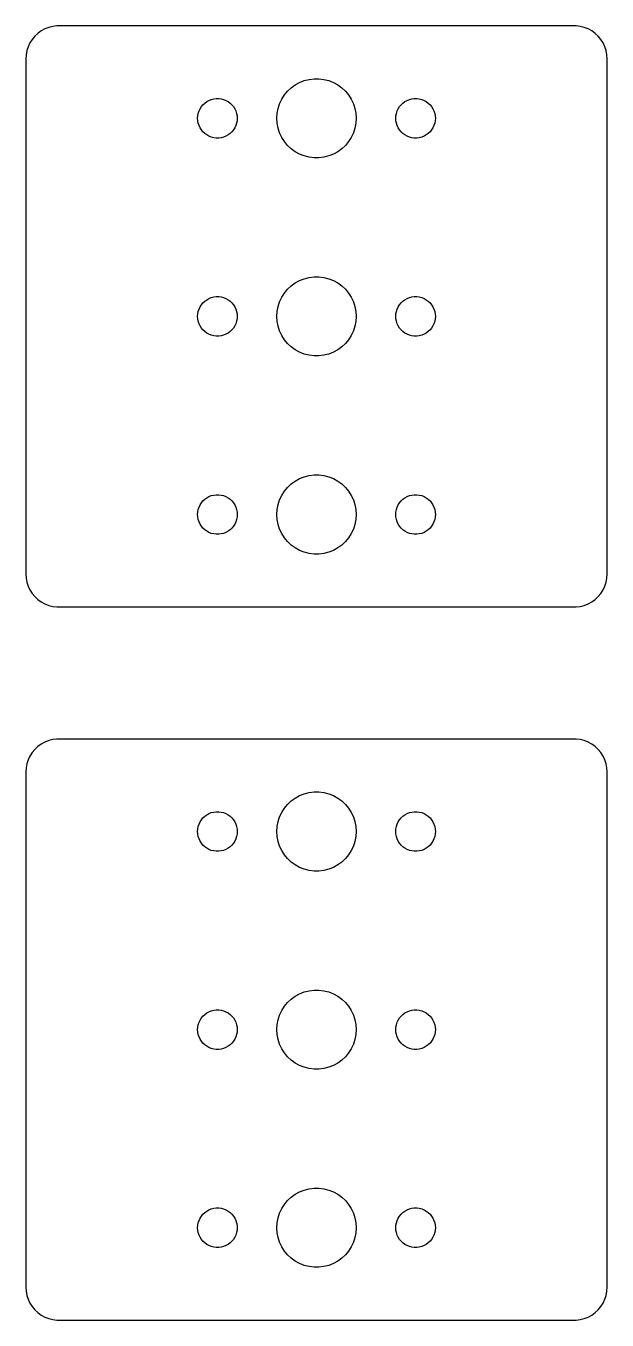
# Model space of a CAD drawing. Header units: metres. Extents: x -22 to 22, y -22 to 724.
# Drawn here: x -22 to 22, y 410 to 508 of the extents above; entities that cross this region are included whole.
import ezdxf

# ---------------------------------------------------------------- set-up
doc = ezdxf.new("R2010")
doc.units = ezdxf.units.M

msp = doc.modelspace()

# ---------------------------------------------------------------- linework, layer by layer
for p, q in [((-20.8396, 507.611), (-21.0936, 507.426)), ((-20.5644, 507.762), (-20.8396, 507.611)), ((-20.2725, 507.878), (-20.5644, 507.762)), ((-19.9684, 507.956), (-20.2725, 507.878)), ((-19.657, 507.995), (-19.9684, 507.956)), ((19.657, 507.995), (-19.657, 507.995)), ((19.9684, 507.956), (19.657, 507.995)), ((20.2725, 507.878), (19.9684, 507.956)), ((20.5644, 507.762), (20.2725, 507.878)), ((20.8396, 507.611), (20.5644, 507.762)), ((21.0936, 507.426), (20.8396, 507.611)), ((-21.6908, 506.704), (-21.8244, 506.42)), ((-21.5225, 506.969), (-21.6908, 506.704)), ((-21.3224, 507.211), (-21.5225, 506.969)), ((-21.0936, 507.426), (-21.3224, 507.211)), ((21.3224, 507.211), (21.0936, 507.426)), ((21.5225, 506.969), (21.3224, 507.211)), ((21.6908, 506.704), (21.5225, 506.969)), ((21.8244, 506.42), (21.6908, 506.704)), ((-21.9803, 505.813), (-22, 505.5)), ((-21.9214, 506.122), (-21.9803, 505.813)), ((-21.8244, 506.42), (-21.9214, 506.122)), ((21.9214, 506.122), (21.8244, 506.42)), ((21.9803, 505.813), (21.9214, 506.122)), ((22, 505.5), (21.9803, 505.813)), ((-22, 505.5), (-22, 466.5)), ((22, 466.5), (22, 505.5)), ((-1.60747, 503.533), (-1.27733, 503.714)), ((-1.27733, 503.714), (-0.927048, 503.853)), ((-0.927048, 503.853), (-0.562134, 503.947)), ((-0.562134, 503.947), (-0.18837, 503.994)), ((-0.18837, 503.994), (0.18837, 503.994)), ((0.18837, 503.994), (0.562134, 503.947)), ((0.562134, 503.947), (0.927048, 503.853)), ((0.927048, 503.853), (1.27733, 503.714)), ((1.27733, 503.714), (1.60747, 503.533)), ((-2.62891, 502.445), (-2.42705, 502.763)), ((-2.42705, 502.763), (-2.1869, 503.054)), ((-2.1869, 503.054), (-1.91226, 503.312)), ((-1.91226, 503.312), (-1.60747, 503.533)), ((1.60747, 503.533), (1.91226, 503.312)), ((1.91226, 503.312), (2.1869, 503.054)), ((2.1869, 503.054), (2.42705, 502.763)), ((2.42705, 502.763), (2.62891, 502.445)), ((-8.89465, 501.552), (-8.81445, 501.723)), ((-8.81445, 501.723), (-8.71352, 501.882)), ((-8.71352, 501.882), (-8.59344, 502.027)), ((-8.59344, 502.027), (-8.45613, 502.156)), ((-8.45613, 502.156), (-8.30373, 502.266)), ((-8.30373, 502.266), (-8.13866, 502.357)), ((-8.13866, 502.357), (-7.96352, 502.427)), ((-7.96352, 502.427), (-7.78107, 502.473)), ((-7.78107, 502.473), (-7.59418, 502.497)), ((-7.59418, 502.497), (-7.40581, 502.497)), ((-7.40581, 502.497), (-7.21892, 502.473)), ((-7.21892, 502.473), (-7.03647, 502.427)), ((-7.03647, 502.427), (-6.86133, 502.357)), ((-6.86133, 502.357), (-6.69626, 502.266)), ((-6.69626, 502.266), (-6.54385, 502.156)), ((-6.54385, 502.156), (-6.40654, 502.027)), ((-6.40654, 502.027), (-6.28647, 501.882)), ((-6.28647, 501.882), (-6.18553, 501.723)), ((-6.18553, 501.723), (-6.10533, 501.552)), ((-2.97633, 501.376), (-2.90575, 501.746)), ((-2.90575, 501.746), (-2.78932, 502.104)), ((-2.78932, 502.104), (-2.62891, 502.445)), ((2.62891, 502.445), (2.78932, 502.104)), ((2.78932, 502.104), (2.90575, 501.746)), ((2.90575, 501.746), (2.97633, 501.376)), ((6.10533, 501.552), (6.18553, 501.723)), ((6.18553, 501.723), (6.28647, 501.882)), ((6.28647, 501.882), (6.40654, 502.027)), ((6.40654, 502.027), (6.54385, 502.156)), ((6.54385, 502.156), (6.69626, 502.266)), ((6.69626, 502.266), (6.86133, 502.357)), ((6.86133, 502.357), (7.03647, 502.427)), ((7.03647, 502.427), (7.21892, 502.473)), ((7.21892, 502.473), (7.40581, 502.497)), ((7.40581, 502.497), (7.59418, 502.497)), ((7.59418, 502.497), (7.78107, 502.473)), ((7.78107, 502.473), (7.96352, 502.427)), ((7.96352, 502.427), (8.13866, 502.357)), ((8.13866, 502.357), (8.30373, 502.266)), ((8.30373, 502.266), (8.45613, 502.156)), ((8.45613, 502.156), (8.59344, 502.027)), ((8.59344, 502.027), (8.71352, 501.882)), ((8.71352, 501.882), (8.81445, 501.723)), ((8.81445, 501.723), (8.89465, 501.552)), ((-9, 501), (-8.98816, 501.188)), ((-8.98816, 500.812), (-9, 501)), ((-8.98816, 501.188), (-8.95287, 501.373)), ((-8.95287, 500.627), (-8.98816, 500.812)), ((-8.95287, 501.373), (-8.89465, 501.552)), ((-6.10533, 501.552), (-6.04712, 501.373)), ((-6.04712, 501.373), (-6.01183, 501.188)), ((-6.01183, 500.812), (-6.04712, 500.627)), ((-6.01183, 501.188), (-6, 501)), ((-6, 501), (-6.01183, 500.812)), ((-3, 501), (-2.97633, 501.376)), ((-2.97633, 500.624), (-3, 501)), ((2.97633, 501.376), (3, 501)), ((3, 501), (2.97633, 500.624)), ((6, 501), (6.01183, 501.188)), ((6.01183, 500.812), (6, 501)), ((6.01183, 501.188), (6.04712, 501.373)), ((6.04712, 500.627), (6.01183, 500.812)), ((6.04712, 501.373), (6.10533, 501.552)), ((8.89465, 501.552), (8.95287, 501.373)), ((8.95287, 501.373), (8.98816, 501.188)), ((8.98816, 500.812), (8.95287, 500.627)), ((8.98816, 501.188), (9, 501)), ((9, 501), (8.98816, 500.812)), ((-8.89465, 500.448), (-8.95287, 500.627)), ((-8.81445, 500.277), (-8.89465, 500.448)), ((-8.71352, 500.118), (-8.81445, 500.277)), ((-8.59344, 499.973), (-8.71352, 500.118)), ((-8.45613, 499.844), (-8.59344, 499.973)), ((-8.30373, 499.734), (-8.45613, 499.844)), ((-6.54385, 499.844), (-6.69626, 499.734)), ((-6.40654, 499.973), (-6.54385, 499.844)), ((-6.28647, 500.118), (-6.40654, 499.973)), ((-6.18553, 500.277), (-6.28647, 500.118)), ((-6.10533, 500.448), (-6.18553, 500.277)), ((-6.04712, 500.627), (-6.10533, 500.448)), ((-2.90575, 500.254), (-2.97633, 500.624)), ((-2.78932, 499.896), (-2.90575, 500.254)), ((-2.62891, 499.555), (-2.78932, 499.896)), ((2.78932, 499.896), (2.62891, 499.555)), ((2.90575, 500.254), (2.78932, 499.896)), ((2.97633, 500.624), (2.90575, 500.254)), ((6.10533, 500.448), (6.04712, 500.627)), ((6.18553, 500.277), (6.10533, 500.448)), ((6.28647, 500.118), (6.18553, 500.277)), ((6.40654, 499.973), (6.28647, 500.118)), ((6.54385, 499.844), (6.40654, 499.973)), ((6.69626, 499.734), (6.54385, 499.844)), ((8.45613, 499.844), (8.30373, 499.734)), ((8.59344, 499.973), (8.45613, 499.844)), ((8.71352, 500.118), (8.59344, 499.973)), ((8.81445, 500.277), (8.71352, 500.118)), ((8.89465, 500.448), (8.81445, 500.277)), ((8.95287, 500.627), (8.89465, 500.448)), ((-8.13866, 499.643), (-8.30373, 499.734)), ((-7.96352, 499.573), (-8.13866, 499.643)), ((-7.78107, 499.527), (-7.96352, 499.573)), ((-7.59418, 499.503), (-7.78107, 499.527)), ((-7.40581, 499.503), (-7.59418, 499.503)), ((-7.21892, 499.527), (-7.40581, 499.503)), ((-7.03647, 499.573), (-7.21892, 499.527)), ((-6.86133, 499.643), (-7.03647, 499.573)), ((-6.69626, 499.734), (-6.86133, 499.643)), ((-2.42705, 499.237), (-2.62891, 499.555)), ((-2.1869, 498.946), (-2.42705, 499.237)), ((-1.91226, 498.688), (-2.1869, 498.946)), ((2.1869, 498.946), (1.91226, 498.688)), ((2.42705, 499.237), (2.1869, 498.946)), ((2.62891, 499.555), (2.42705, 499.237)), ((6.86133, 499.643), (6.69626, 499.734)), ((7.03647, 499.573), (6.86133, 499.643)), ((7.21892, 499.527), (7.03647, 499.573)), ((7.40581, 499.503), (7.21892, 499.527)), ((7.59418, 499.503), (7.40581, 499.503)), ((7.78107, 499.527), (7.59418, 499.503)), ((7.96352, 499.573), (7.78107, 499.527)), ((8.13866, 499.643), (7.96352, 499.573)), ((8.30373, 499.734), (8.13866, 499.643)), ((-1.60747, 498.467), (-1.91226, 498.688)), ((-1.27733, 498.286), (-1.60747, 498.467)), ((-0.927048, 498.147), (-1.27733, 498.286)), ((-0.562134, 498.053), (-0.927048, 498.147)), ((-0.18837, 498.006), (-0.562134, 498.053)), ((0.18837, 498.006), (-0.18837, 498.006)), ((0.562134, 498.053), (0.18837, 498.006)), ((0.927048, 498.147), (0.562134, 498.053)), ((1.27733, 498.286), (0.927048, 498.147)), ((1.60747, 498.467), (1.27733, 498.286)), ((1.91226, 498.688), (1.60747, 498.467)), ((-0.562134, 488.947), (-0.18837, 488.994)), ((-0.18837, 488.994), (0.18837, 488.994)), ((0.18837, 488.994), (0.562134, 488.947)), ((-2.42705, 487.763), (-2.1869, 488.054)), ((-2.1869, 488.054), (-1.91226, 488.312)), ((-1.91226, 488.312), (-1.60747, 488.533)), ((-1.60747, 488.533), (-1.27733, 488.714)), ((-1.27733, 488.714), (-0.927048, 488.853)), ((-0.927048, 488.853), (-0.562134, 488.947)), ((0.562134, 488.947), (0.927048, 488.853)), ((0.927048, 488.853), (1.27733, 488.714)), ((1.27733, 488.714), (1.60747, 488.533)), ((1.60747, 488.533), (1.91226, 488.312)), ((1.91226, 488.312), (2.1869, 488.054)), ((2.1869, 488.054), (2.42705, 487.763)), ((-8.71352, 486.882), (-8.59344, 487.027)), ((-8.59344, 487.027), (-8.45613, 487.156)), ((-8.45613, 487.156), (-8.30373, 487.266)), ((-8.30373, 487.266), (-8.13866, 487.357)), ((-8.13866, 487.357), (-7.96352, 487.427)), ((-7.96352, 487.427), (-7.78107, 487.473)), ((-7.78107, 487.473), (-7.59418, 487.497)), ((-7.59418, 487.497), (-7.40581, 487.497)), ((-7.40581, 487.497), (-7.21892, 487.473)), ((-7.21892, 487.473), (-7.03647, 487.427)), ((-7.03647, 487.427), (-6.86133, 487.357)), ((-6.86133, 487.357), (-6.69626, 487.266)), ((-6.69626, 487.266), (-6.54385, 487.156)), ((-6.54385, 487.156), (-6.40654, 487.027)), ((-6.40654, 487.027), (-6.28647, 486.882)), ((-2.90575, 486.746), (-2.78932, 487.104)), ((-2.78932, 487.104), (-2.62891, 487.445)), ((-2.62891, 487.445), (-2.42705, 487.763)), ((2.42705, 487.763), (2.62891, 487.445)), ((2.62891, 487.445), (2.78932, 487.104)), ((2.78932, 487.104), (2.90575, 486.746)), ((6.28647, 486.882), (6.40654, 487.027)), ((6.40654, 487.027), (6.54385, 487.156)), ((6.54385, 487.156), (6.69626, 487.266)), ((6.69626, 487.266), (6.86133, 487.357)), ((6.86133, 487.357), (7.03647, 487.427)), ((7.03647, 487.427), (7.21892, 487.473)), ((7.21892, 487.473), (7.40581, 487.497)), ((7.40581, 487.497), (7.59418, 487.497)), ((7.59418, 487.497), (7.78107, 487.473)), ((7.78107, 487.473), (7.96352, 487.427)), ((7.96352, 487.427), (8.13866, 487.357)), ((8.13866, 487.357), (8.30373, 487.266)), ((8.30373, 487.266), (8.45613, 487.156)), ((8.45613, 487.156), (8.59344, 487.027)), ((8.59344, 487.027), (8.71352, 486.882)), ((-9, 486), (-8.98816, 486.188)), ((-8.98816, 486.188), (-8.95287, 486.373)), ((-8.95287, 486.373), (-8.89465, 486.552)), ((-8.89465, 486.552), (-8.81445, 486.723)), ((-8.81445, 486.723), (-8.71352, 486.882)), ((-6.28647, 486.882), (-6.18553, 486.723)), ((-6.18553, 486.723), (-6.10533, 486.552)), ((-6.10533, 486.552), (-6.04712, 486.373)), ((-6.04712, 486.373), (-6.01183, 486.188)), ((-6.01183, 486.188), (-6, 486)), ((-3, 486), (-2.97633, 486.376)), ((-2.97633, 486.376), (-2.90575, 486.746)), ((2.90575, 486.746), (2.97633, 486.376)), ((2.97633, 486.376), (3, 486)), ((6, 486), (6.01183, 486.188)), ((6.01183, 486.188), (6.04712, 486.373)), ((6.04712, 486.373), (6.10533, 486.552)), ((6.10533, 486.552), (6.18553, 486.723)), ((6.18553, 486.723), (6.28647, 486.882)), ((8.71352, 486.882), (8.81445, 486.723)), ((8.81445, 486.723), (8.89465, 486.552)), ((8.89465, 486.552), (8.95287, 486.373)), ((8.95287, 486.373), (8.98816, 486.188)), ((8.98816, 486.188), (9, 486)), ((-8.98816, 485.812), (-9, 486)), ((-8.95287, 485.627), (-8.98816, 485.812)), ((-8.89465, 485.448), (-8.95287, 485.627)), ((-8.81445, 485.277), (-8.89465, 485.448)), ((-8.71352, 485.118), (-8.81445, 485.277)), ((-8.59344, 484.973), (-8.71352, 485.118)), ((-6.28647, 485.118), (-6.40654, 484.973)), ((-6.18553, 485.277), (-6.28647, 485.118)), ((-6.10533, 485.448), (-6.18553, 485.277)), ((-6.04712, 485.627), (-6.10533, 485.448)), ((-6.01183, 485.812), (-6.04712, 485.627)), ((-6, 486), (-6.01183, 485.812)), ((-2.97633, 485.624), (-3, 486)), ((-2.90575, 485.254), (-2.97633, 485.624)), ((-2.78932, 484.896), (-2.90575, 485.254)), ((2.90575, 485.254), (2.78932, 484.896)), ((2.97633, 485.624), (2.90575, 485.254)), ((3, 486), (2.97633, 485.624)), ((6.01183, 485.812), (6, 486)), ((6.04712, 485.627), (6.01183, 485.812)), ((6.10533, 485.448), (6.04712, 485.627)), ((6.18553, 485.277), (6.10533, 485.448)), ((6.28647, 485.118), (6.18553, 485.277)), ((6.40654, 484.973), (6.28647, 485.118)), ((8.71352, 485.118), (8.59344, 484.973)), ((8.81445, 485.277), (8.71352, 485.118)), ((8.89465, 485.448), (8.81445, 485.277)), ((8.95287, 485.627), (8.89465, 485.448)), ((8.98816, 485.812), (8.95287, 485.627)), ((9, 486), (8.98816, 485.812)), ((-8.45613, 484.844), (-8.59344, 484.973)), ((-8.30373, 484.734), (-8.45613, 484.844)), ((-8.13866, 484.643), (-8.30373, 484.734)), ((-7.96352, 484.573), (-8.13866, 484.643)), ((-7.78107, 484.527), (-7.96352, 484.573)), ((-7.59418, 484.503), (-7.78107, 484.527)), ((-7.40581, 484.503), (-7.59418, 484.503)), ((-7.21892, 484.527), (-7.40581, 484.503)), ((-7.03647, 484.573), (-7.21892, 484.527)), ((-6.86133, 484.643), (-7.03647, 484.573)), ((-6.69626, 484.734), (-6.86133, 484.643)), ((-6.54385, 484.844), (-6.69626, 484.734)), ((-6.40654, 484.973), (-6.54385, 484.844)), ((-2.62891, 484.555), (-2.78932, 484.896)), ((-2.42705, 484.237), (-2.62891, 484.555)), ((-2.1869, 483.946), (-2.42705, 484.237)), ((2.42705, 484.237), (2.1869, 483.946)), ((2.62891, 484.555), (2.42705, 484.237)), ((2.78932, 484.896), (2.62891, 484.555)), ((6.54385, 484.844), (6.40654, 484.973)), ((6.69626, 484.734), (6.54385, 484.844)), ((6.86133, 484.643), (6.69626, 484.734)), ((7.03647, 484.573), (6.86133, 484.643)), ((7.21892, 484.527), (7.03647, 484.573)), ((7.40581, 484.503), (7.21892, 484.527)), ((7.59418, 484.503), (7.40581, 484.503)), ((7.78107, 484.527), (7.59418, 484.503)), ((7.96352, 484.573), (7.78107, 484.527)), ((8.13866, 484.643), (7.96352, 484.573)), ((8.30373, 484.734), (8.13866, 484.643)), ((8.45613, 484.844), (8.30373, 484.734)), ((8.59344, 484.973), (8.45613, 484.844)), ((-1.91226, 483.688), (-2.1869, 483.946)), ((-1.60747, 483.467), (-1.91226, 483.688)), ((-1.27733, 483.286), (-1.60747, 483.467)), ((-0.927048, 483.147), (-1.27733, 483.286)), ((-0.562134, 483.053), (-0.927048, 483.147)), ((0.927048, 483.147), (0.562134, 483.053)), ((1.27733, 483.286), (0.927048, 483.147)), ((1.60747, 483.467), (1.27733, 483.286)), ((1.91226, 483.688), (1.60747, 483.467)), ((2.1869, 483.946), (1.91226, 483.688)), ((-0.18837, 483.006), (-0.562134, 483.053)), ((0.18837, 483.006), (-0.18837, 483.006)), ((0.562134, 483.053), (0.18837, 483.006)), ((-2.1869, 473.054), (-1.91226, 473.312)), ((-1.91226, 473.312), (-1.60747, 473.533)), ((-1.60747, 473.533), (-1.27733, 473.714)), ((-1.27733, 473.714), (-0.927048, 473.853)), ((-0.927048, 473.853), (-0.562134, 473.947)), ((-0.562134, 473.947), (-0.18837, 473.994)), ((-0.18837, 473.994), (0.18837, 473.994)), ((0.18837, 473.994), (0.562134, 473.947)), ((0.562134, 473.947), (0.927048, 473.853)), ((0.927048, 473.853), (1.27733, 473.714)), ((1.27733, 473.714), (1.60747, 473.533)), ((1.60747, 473.533), (1.91226, 473.312)), ((1.91226, 473.312), (2.1869, 473.054)), ((-8.30373, 472.266), (-8.13866, 472.357)), ((-8.13866, 472.357), (-7.96352, 472.427)), ((-7.96352, 472.427), (-7.78107, 472.473)), ((-7.78107, 472.473), (-7.59418, 472.497)), ((-7.59418, 472.497), (-7.40581, 472.497)), ((-7.40581, 472.497), (-7.21892, 472.473)), ((-7.21892, 472.473), (-7.03647, 472.427)), ((-7.03647, 472.427), (-6.86133, 472.357)), ((-6.86133, 472.357), (-6.69626, 472.266)), ((-2.78932, 472.104), (-2.62891, 472.445)), ((-2.62891, 472.445), (-2.42705, 472.763)), ((-2.42705, 472.763), (-2.1869, 473.054)), ((2.1869, 473.054), (2.42705, 472.763)), ((2.42705, 472.763), (2.62891, 472.445)), ((2.62891, 472.445), (2.78932, 472.104)), ((6.69626, 472.266), (6.86133, 472.357)), ((6.86133, 472.357), (7.03647, 472.427)), ((7.03647, 472.427), (7.21892, 472.473)), ((7.21892, 472.473), (7.40581, 472.497)), ((7.40581, 472.497), (7.59418, 472.497)), ((7.59418, 472.497), (7.78107, 472.473)), ((7.78107, 472.473), (7.96352, 472.427)), ((7.96352, 472.427), (8.13866, 472.357)), ((8.13866, 472.357), (8.30373, 472.266)), ((-8.98816, 471.188), (-8.95287, 471.373)), ((-8.95287, 471.373), (-8.89465, 471.552)), ((-8.89465, 471.552), (-8.81445, 471.723)), ((-8.81445, 471.723), (-8.71352, 471.882)), ((-8.71352, 471.882), (-8.59344, 472.027)), ((-8.59344, 472.027), (-8.45613, 472.156)), ((-8.45613, 472.156), (-8.30373, 472.266)), ((-6.69626, 472.266), (-6.54385, 472.156)), ((-6.54385, 472.156), (-6.40654, 472.027)), ((-6.40654, 472.027), (-6.28647, 471.882)), ((-6.28647, 471.882), (-6.18553, 471.723)), ((-6.18553, 471.723), (-6.10533, 471.552)), ((-6.10533, 471.552), (-6.04712, 471.373)), ((-6.04712, 471.373), (-6.01183, 471.188)), ((-3, 471), (-2.97633, 471.376)), ((-2.97633, 471.376), (-2.90575, 471.746)), ((-2.90575, 471.746), (-2.78932, 472.104)), ((2.78932, 472.104), (2.90575, 471.746)), ((2.90575, 471.746), (2.97633, 471.376)), ((2.97633, 471.376), (3, 471)), ((6.01183, 471.188), (6.04712, 471.373)), ((6.04712, 471.373), (6.10533, 471.552)), ((6.10533, 471.552), (6.18553, 471.723)), ((6.18553, 471.723), (6.28647, 471.882)), ((6.28647, 471.882), (6.40654, 472.027)), ((6.40654, 472.027), (6.54385, 472.156)), ((6.54385, 472.156), (6.69626, 472.266)), ((8.30373, 472.266), (8.45613, 472.156)), ((8.45613, 472.156), (8.59344, 472.027)), ((8.59344, 472.027), (8.71352, 471.882)), ((8.71352, 471.882), (8.81445, 471.723)), ((8.81445, 471.723), (8.89465, 471.552)), ((8.89465, 471.552), (8.95287, 471.373)), ((8.95287, 471.373), (8.98816, 471.188)), ((-9, 471), (-8.98816, 471.188)), ((-8.98816, 470.812), (-9, 471)), ((-8.95287, 470.627), (-8.98816, 470.812)), ((-8.89465, 470.448), (-8.95287, 470.627)), ((-8.81445, 470.277), (-8.89465, 470.448)), ((-6.10533, 470.448), (-6.18553, 470.277)), ((-6.04712, 470.627), (-6.10533, 470.448)), ((-6.01183, 470.812), (-6.04712, 470.627)), ((-6.01183, 471.188), (-6, 471)), ((-6, 471), (-6.01183, 470.812)), ((-2.97633, 470.624), (-3, 471)), ((-2.90575, 470.254), (-2.97633, 470.624)), ((2.97633, 470.624), (2.90575, 470.254)), ((3, 471), (2.97633, 470.624)), ((6, 471), (6.01183, 471.188)), ((6.01183, 470.812), (6, 471)), ((6.04712, 470.627), (6.01183, 470.812)), ((6.10533, 470.448), (6.04712, 470.627)), ((6.18553, 470.277), (6.10533, 470.448)), ((8.89465, 470.448), (8.81445, 470.277)), ((8.95287, 470.627), (8.89465, 470.448)), ((8.98816, 470.812), (8.95287, 470.627)), ((8.98816, 471.188), (9, 471)), ((9, 471), (8.98816, 470.812)), ((-8.71352, 470.118), (-8.81445, 470.277)), ((-8.59344, 469.973), (-8.71352, 470.118)), ((-8.45613, 469.844), (-8.59344, 469.973)), ((-8.30373, 469.734), (-8.45613, 469.844)), ((-8.13866, 469.643), (-8.30373, 469.734)), ((-7.96352, 469.573), (-8.13866, 469.643)), ((-7.78107, 469.527), (-7.96352, 469.573)), ((-7.59418, 469.503), (-7.78107, 469.527)), ((-7.40581, 469.503), (-7.59418, 469.503)), ((-7.21892, 469.527), (-7.40581, 469.503)), ((-7.03647, 469.573), (-7.21892, 469.527)), ((-6.86133, 469.643), (-7.03647, 469.573)), ((-6.69626, 469.734), (-6.86133, 469.643)), ((-6.54385, 469.844), (-6.69626, 469.734)), ((-6.40654, 469.973), (-6.54385, 469.844)), ((-6.28647, 470.118), (-6.40654, 469.973)), ((-6.18553, 470.277), (-6.28647, 470.118)), ((-2.78932, 469.896), (-2.90575, 470.254)), ((-2.62891, 469.555), (-2.78932, 469.896)), ((-2.42705, 469.237), (-2.62891, 469.555)), ((2.62891, 469.555), (2.42705, 469.237)), ((2.78932, 469.896), (2.62891, 469.555)), ((2.90575, 470.254), (2.78932, 469.896)), ((6.28647, 470.118), (6.18553, 470.277)), ((6.40654, 469.973), (6.28647, 470.118)), ((6.54385, 469.844), (6.40654, 469.973)), ((6.69626, 469.734), (6.54385, 469.844)), ((6.86133, 469.643), (6.69626, 469.734)), ((7.03647, 469.573), (6.86133, 469.643)), ((7.21892, 469.527), (7.03647, 469.573)), ((7.40581, 469.503), (7.21892, 469.527)), ((7.59418, 469.503), (7.40581, 469.503)), ((7.78107, 469.527), (7.59418, 469.503)), ((7.96352, 469.573), (7.78107, 469.527)), ((8.13866, 469.643), (7.96352, 469.573)), ((8.30373, 469.734), (8.13866, 469.643)), ((8.45613, 469.844), (8.30373, 469.734)), ((8.59344, 469.973), (8.45613, 469.844)), ((8.71352, 470.118), (8.59344, 469.973)), ((8.81445, 470.277), (8.71352, 470.118)), ((-2.1869, 468.946), (-2.42705, 469.237)), ((-1.91226, 468.688), (-2.1869, 468.946)), ((-1.60747, 468.467), (-1.91226, 468.688)), ((-1.27733, 468.286), (-1.60747, 468.467)), ((1.60747, 468.467), (1.27733, 468.286)), ((1.91226, 468.688), (1.60747, 468.467)), ((2.1869, 468.946), (1.91226, 468.688)), ((2.42705, 469.237), (2.1869, 468.946)), ((-0.927048, 468.147), (-1.27733, 468.286)), ((-0.562134, 468.053), (-0.927048, 468.147)), ((-0.18837, 468.006), (-0.562134, 468.053)), ((0.18837, 468.006), (-0.18837, 468.006)), ((0.562134, 468.053), (0.18837, 468.006)), ((0.927048, 468.147), (0.562134, 468.053)), ((1.27733, 468.286), (0.927048, 468.147)), ((-22, 466.5), (-21.9803, 466.187)), ((21.9803, 466.187), (22, 466.5)), ((-21.9803, 466.187), (-21.9214, 465.878)), ((-21.9214, 465.878), (-21.8244, 465.58)), ((-21.8244, 465.58), (-21.6908, 465.296)), ((21.6908, 465.296), (21.8244, 465.58)), ((21.8244, 465.58), (21.9214, 465.878)), ((21.9214, 465.878), (21.9803, 466.187)), ((-21.6908, 465.296), (-21.5225, 465.031)), ((-21.5225, 465.031), (-21.3224, 464.789)), ((-21.3224, 464.789), (-21.0936, 464.574)), ((-21.0936, 464.574), (-20.8396, 464.389)), ((20.8396, 464.389), (21.0936, 464.574)), ((21.0936, 464.574), (21.3224, 464.789)), ((21.3224, 464.789), (21.5225, 465.031)), ((21.5225, 465.031), (21.6908, 465.296)), ((-20.8396, 464.389), (-20.5644, 464.238)), ((-20.5644, 464.238), (-20.2725, 464.122)), ((-20.2725, 464.122), (-19.9684, 464.044)), ((-19.9684, 464.044), (-19.657, 464.005)), ((-19.657, 464.005), (19.657, 464.005)), ((19.657, 464.005), (19.9684, 464.044)), ((19.9684, 464.044), (20.2725, 464.122)), ((20.2725, 464.122), (20.5644, 464.238)), ((20.5644, 464.238), (20.8396, 464.389)), ((-20.5644, 453.762), (-20.8396, 453.611)), ((-20.2725, 453.878), (-20.5644, 453.762)), ((-19.9684, 453.956), (-20.2725, 453.878)), ((-19.657, 453.995), (-19.9684, 453.956)), ((19.657, 453.995), (-19.657, 453.995)), ((19.9684, 453.956), (19.657, 453.995)), ((20.2725, 453.878), (19.9684, 453.956)), ((20.5644, 453.762), (20.2725, 453.878)), ((20.8396, 453.611), (20.5644, 453.762)), ((-21.5225, 452.969), (-21.6908, 452.704)), ((-21.3224, 453.211), (-21.5225, 452.969)), ((-21.0936, 453.426), (-21.3224, 453.211)), ((-20.8396, 453.611), (-21.0936, 453.426)), ((21.0936, 453.426), (20.8396, 453.611)), ((21.3224, 453.211), (21.0936, 453.426)), ((21.5225, 452.969), (21.3224, 453.211)), ((21.6908, 452.704), (21.5225, 452.969)), ((-21.9803, 451.813), (-22, 451.5)), ((-21.9214, 452.122), (-21.9803, 451.813)), ((-21.8244, 452.42), (-21.9214, 452.122)), ((-21.6908, 452.704), (-21.8244, 452.42)), ((21.8244, 452.42), (21.6908, 452.704)), ((21.9214, 452.122), (21.8244, 452.42)), ((21.9803, 451.813), (21.9214, 452.122)), ((22, 451.5), (21.9803, 451.813)), ((-22, 451.5), (-22, 412.5)), ((22, 412.5), (22, 451.5)), ((-1.27733, 449.714), (-0.927048, 449.853)), ((-0.927048, 449.853), (-0.562134, 449.947)), ((-0.562134, 449.947), (-0.18837, 449.994)), ((-0.18837, 449.994), (0.18837, 449.994)), ((0.18837, 449.994), (0.562134, 449.947)), ((0.562134, 449.947), (0.927048, 449.853)), ((0.927048, 449.853), (1.27733, 449.714)), ((-2.42705, 448.763), (-2.1869, 449.054)), ((-2.1869, 449.054), (-1.91226, 449.312)), ((-1.91226, 449.312), (-1.60747, 449.533)), ((-1.60747, 449.533), (-1.27733, 449.714)), ((1.27733, 449.714), (1.60747, 449.533)), ((1.60747, 449.533), (1.91226, 449.312)), ((1.91226, 449.312), (2.1869, 449.054)), ((2.1869, 449.054), (2.42705, 448.763)), ((-8.81445, 447.723), (-8.71352, 447.882)), ((-8.71352, 447.882), (-8.59344, 448.027)), ((-8.59344, 448.027), (-8.45613, 448.156)), ((-8.45613, 448.156), (-8.30373, 448.266)), ((-8.30373, 448.266), (-8.13866, 448.357)), ((-8.13866, 448.357), (-7.96352, 448.427)), ((-7.96352, 448.427), (-7.78107, 448.473)), ((-7.78107, 448.473), (-7.59418, 448.497)), ((-7.59418, 448.497), (-7.40581, 448.497)), ((-7.40581, 448.497), (-7.21892, 448.473)), ((-7.21892, 448.473), (-7.03647, 448.427)), ((-7.03647, 448.427), (-6.86133, 448.357)), ((-6.86133, 448.357), (-6.69626, 448.266)), ((-6.69626, 448.266), (-6.54385, 448.156)), ((-6.54385, 448.156), (-6.40654, 448.027)), ((-6.40654, 448.027), (-6.28647, 447.882)), ((-6.28647, 447.882), (-6.18553, 447.723)), ((-2.90575, 447.746), (-2.78932, 448.104)), ((-2.78932, 448.104), (-2.62891, 448.445)), ((-2.62891, 448.445), (-2.42705, 448.763)), ((2.42705, 448.763), (2.62891, 448.445)), ((2.62891, 448.445), (2.78932, 448.104)), ((2.78932, 448.104), (2.90575, 447.746)), ((6.18553, 447.723), (6.28647, 447.882)), ((6.28647, 447.882), (6.40654, 448.027)), ((6.40654, 448.027), (6.54385, 448.156)), ((6.54385, 448.156), (6.69626, 448.266)), ((6.69626, 448.266), (6.86133, 448.357)), ((6.86133, 448.357), (7.03647, 448.427)), ((7.03647, 448.427), (7.21892, 448.473)), ((7.21892, 448.473), (7.40581, 448.497)), ((7.40581, 448.497), (7.59418, 448.497)), ((7.59418, 448.497), (7.78107, 448.473)), ((7.78107, 448.473), (7.96352, 448.427)), ((7.96352, 448.427), (8.13866, 448.357)), ((8.13866, 448.357), (8.30373, 448.266)), ((8.30373, 448.266), (8.45613, 448.156)), ((8.45613, 448.156), (8.59344, 448.027)), ((8.59344, 448.027), (8.71352, 447.882)), ((8.71352, 447.882), (8.81445, 447.723)), ((-9, 447), (-8.98816, 447.188)), ((-8.98816, 446.812), (-9, 447)), ((-8.98816, 447.188), (-8.95287, 447.373)), ((-8.95287, 447.373), (-8.89465, 447.552)), ((-8.89465, 447.552), (-8.81445, 447.723)), ((-6.18553, 447.723), (-6.10533, 447.552)), ((-6.10533, 447.552), (-6.04712, 447.373)), ((-6.04712, 447.373), (-6.01183, 447.188)), ((-6.01183, 447.188), (-6, 447)), ((-6, 447), (-6.01183, 446.812)), ((-3, 447), (-2.97633, 447.376)), ((-2.97633, 446.624), (-3, 447)), ((-2.97633, 447.376), (-2.90575, 447.746)), ((2.90575, 447.746), (2.97633, 447.376)), ((2.97633, 447.376), (3, 447)), ((3, 447), (2.97633, 446.624)), ((6, 447), (6.01183, 447.188)), ((6.01183, 446.812), (6, 447)), ((6.01183, 447.188), (6.04712, 447.373)), ((6.04712, 447.373), (6.10533, 447.552)), ((6.10533, 447.552), (6.18553, 447.723)), ((8.81445, 447.723), (8.89465, 447.552)), ((8.89465, 447.552), (8.95287, 447.373)), ((8.95287, 447.373), (8.98816, 447.188)), ((8.98816, 447.188), (9, 447)), ((9, 447), (8.98816, 446.812)), ((-8.95287, 446.627), (-8.98816, 446.812)), ((-8.89465, 446.448), (-8.95287, 446.627)), ((-8.81445, 446.277), (-8.89465, 446.448)), ((-8.71352, 446.118), (-8.81445, 446.277)), ((-8.59344, 445.973), (-8.71352, 446.118)), ((-8.45613, 445.844), (-8.59344, 445.973)), ((-6.40654, 445.973), (-6.54385, 445.844)), ((-6.28647, 446.118), (-6.40654, 445.973)), ((-6.18553, 446.277), (-6.28647, 446.118)), ((-6.10533, 446.448), (-6.18553, 446.277)), ((-6.04712, 446.627), (-6.10533, 446.448)), ((-6.01183, 446.812), (-6.04712, 446.627)), ((-2.90575, 446.254), (-2.97633, 446.624)), ((-2.78932, 445.896), (-2.90575, 446.254)), ((-2.62891, 445.555), (-2.78932, 445.896)), ((2.78932, 445.896), (2.62891, 445.555)), ((2.90575, 446.254), (2.78932, 445.896)), ((2.97633, 446.624), (2.90575, 446.254)), ((6.04712, 446.627), (6.01183, 446.812)), ((6.10533, 446.448), (6.04712, 446.627)), ((6.18553, 446.277), (6.10533, 446.448)), ((6.28647, 446.118), (6.18553, 446.277)), ((6.40654, 445.973), (6.28647, 446.118)), ((6.54385, 445.844), (6.40654, 445.973)), ((8.59344, 445.973), (8.45613, 445.844)), ((8.71352, 446.118), (8.59344, 445.973)), ((8.81445, 446.277), (8.71352, 446.118)), ((8.89465, 446.448), (8.81445, 446.277)), ((8.95287, 446.627), (8.89465, 446.448)), ((8.98816, 446.812), (8.95287, 446.627)), ((-8.30373, 445.734), (-8.45613, 445.844)), ((-8.13866, 445.643), (-8.30373, 445.734)), ((-7.96352, 445.573), (-8.13866, 445.643)), ((-7.78107, 445.527), (-7.96352, 445.573)), ((-7.59418, 445.503), (-7.78107, 445.527)), ((-7.40581, 445.503), (-7.59418, 445.503)), ((-7.21892, 445.527), (-7.40581, 445.503)), ((-7.03647, 445.573), (-7.21892, 445.527)), ((-6.86133, 445.643), (-7.03647, 445.573)), ((-6.69626, 445.734), (-6.86133, 445.643)), ((-6.54385, 445.844), (-6.69626, 445.734)), ((-2.42705, 445.237), (-2.62891, 445.555)), ((-2.1869, 444.946), (-2.42705, 445.237)), ((-1.91226, 444.688), (-2.1869, 444.946)), ((2.1869, 444.946), (1.91226, 444.688)), ((2.42705, 445.237), (2.1869, 444.946)), ((2.62891, 445.555), (2.42705, 445.237)), ((6.69626, 445.734), (6.54385, 445.844)), ((6.86133, 445.643), (6.69626, 445.734)), ((7.03647, 445.573), (6.86133, 445.643)), ((7.21892, 445.527), (7.03647, 445.573)), ((7.40581, 445.503), (7.21892, 445.527)), ((7.59418, 445.503), (7.40581, 445.503)), ((7.78107, 445.527), (7.59418, 445.503)), ((7.96352, 445.573), (7.78107, 445.527)), ((8.13866, 445.643), (7.96352, 445.573)), ((8.30373, 445.734), (8.13866, 445.643)), ((8.45613, 445.844), (8.30373, 445.734)), ((-1.60747, 444.467), (-1.91226, 444.688)), ((-1.27733, 444.286), (-1.60747, 444.467)), ((-0.927048, 444.147), (-1.27733, 444.286)), ((-0.562134, 444.053), (-0.927048, 444.147)), ((-0.18837, 444.006), (-0.562134, 444.053)), ((0.18837, 444.006), (-0.18837, 444.006)), ((0.562134, 444.053), (0.18837, 444.006)), ((0.927048, 444.147), (0.562134, 444.053)), ((1.27733, 444.286), (0.927048, 444.147)), ((1.60747, 444.467), (1.27733, 444.286)), ((1.91226, 444.688), (1.60747, 444.467)), ((-2.1869, 434.054), (-1.91226, 434.312)), ((-1.91226, 434.312), (-1.60747, 434.533)), ((-1.60747, 434.533), (-1.27733, 434.714)), ((-1.27733, 434.714), (-0.927048, 434.853)), ((-0.927048, 434.853), (-0.562134, 434.947)), ((-0.562134, 434.947), (-0.18837, 434.994)), ((-0.18837, 434.994), (0.18837, 434.994)), ((0.18837, 434.994), (0.562134, 434.947)), ((0.562134, 434.947), (0.927048, 434.853)), ((0.927048, 434.853), (1.27733, 434.714)), ((1.27733, 434.714), (1.60747, 434.533)), ((1.60747, 434.533), (1.91226, 434.312)), ((1.91226, 434.312), (2.1869, 434.054)), ((-8.59344, 433.027), (-8.45613, 433.156)), ((-8.45613, 433.156), (-8.30373, 433.266)), ((-8.30373, 433.266), (-8.13866, 433.357)), ((-8.13866, 433.357), (-7.96352, 433.427)), ((-7.96352, 433.427), (-7.78107, 433.473)), ((-7.78107, 433.473), (-7.59418, 433.497)), ((-7.59418, 433.497), (-7.40581, 433.497)), ((-7.40581, 433.497), (-7.21892, 433.473)), ((-7.21892, 433.473), (-7.03647, 433.427)), ((-7.03647, 433.427), (-6.86133, 433.357)), ((-6.86133, 433.357), (-6.69626, 433.266)), ((-6.69626, 433.266), (-6.54385, 433.156)), ((-6.54385, 433.156), (-6.40654, 433.027)), ((-2.78932, 433.104), (-2.62891, 433.445)), ((-2.62891, 433.445), (-2.42705, 433.763)), ((-2.42705, 433.763), (-2.1869, 434.054)), ((2.1869, 434.054), (2.42705, 433.763)), ((2.42705, 433.763), (2.62891, 433.445)), ((2.62891, 433.445), (2.78932, 433.104)), ((6.40654, 433.027), (6.54385, 433.156)), ((6.54385, 433.156), (6.69626, 433.266)), ((6.69626, 433.266), (6.86133, 433.357)), ((6.86133, 433.357), (7.03647, 433.427)), ((7.03647, 433.427), (7.21892, 433.473)), ((7.21892, 433.473), (7.40581, 433.497)), ((7.40581, 433.497), (7.59418, 433.497)), ((7.59418, 433.497), (7.78107, 433.473)), ((7.78107, 433.473), (7.96352, 433.427)), ((7.96352, 433.427), (8.13866, 433.357)), ((8.13866, 433.357), (8.30373, 433.266)), ((8.30373, 433.266), (8.45613, 433.156)), ((8.45613, 433.156), (8.59344, 433.027)), ((-9, 432), (-8.98816, 432.188)), ((-8.98816, 432.188), (-8.95287, 432.373)), ((-8.95287, 432.373), (-8.89465, 432.552)), ((-8.89465, 432.552), (-8.81445, 432.723)), ((-8.81445, 432.723), (-8.71352, 432.882)), ((-8.71352, 432.882), (-8.59344, 433.027)), ((-6.40654, 433.027), (-6.28647, 432.882)), ((-6.28647, 432.882), (-6.18553, 432.723)), ((-6.18553, 432.723), (-6.10533, 432.552)), ((-6.10533, 432.552), (-6.04712, 432.373)), ((-6.04712, 432.373), (-6.01183, 432.188)), ((-6.01183, 432.188), (-6, 432)), ((-3, 432), (-2.97633, 432.376)), ((-2.97633, 432.376), (-2.90575, 432.746)), ((-2.90575, 432.746), (-2.78932, 433.104)), ((2.78932, 433.104), (2.90575, 432.746)), ((2.90575, 432.746), (2.97633, 432.376)), ((2.97633, 432.376), (3, 432)), ((6, 432), (6.01183, 432.188)), ((6.01183, 432.188), (6.04712, 432.373)), ((6.04712, 432.373), (6.10533, 432.552)), ((6.10533, 432.552), (6.18553, 432.723)), ((6.18553, 432.723), (6.28647, 432.882)), ((6.28647, 432.882), (6.40654, 433.027)), ((8.59344, 433.027), (8.71352, 432.882)), ((8.71352, 432.882), (8.81445, 432.723)), ((8.81445, 432.723), (8.89465, 432.552)), ((8.89465, 432.552), (8.95287, 432.373)), ((8.95287, 432.373), (8.98816, 432.188)), ((8.98816, 432.188), (9, 432)), ((-8.98816, 431.812), (-9, 432)), ((-8.95287, 431.627), (-8.98816, 431.812)), ((-8.89465, 431.448), (-8.95287, 431.627)), ((-8.81445, 431.277), (-8.89465, 431.448)), ((-8.71352, 431.118), (-8.81445, 431.277)), ((-6.18553, 431.277), (-6.28647, 431.118)), ((-6.10533, 431.448), (-6.18553, 431.277)), ((-6.04712, 431.627), (-6.10533, 431.448)), ((-6.01183, 431.812), (-6.04712, 431.627)), ((-6, 432), (-6.01183, 431.812)), ((-2.97633, 431.624), (-3, 432)), ((-2.90575, 431.254), (-2.97633, 431.624)), ((-2.78932, 430.896), (-2.90575, 431.254)), ((2.90575, 431.254), (2.78932, 430.896)), ((2.97633, 431.624), (2.90575, 431.254)), ((3, 432), (2.97633, 431.624)), ((6.01183, 431.812), (6, 432)), ((6.04712, 431.627), (6.01183, 431.812)), ((6.10533, 431.448), (6.04712, 431.627)), ((6.18553, 431.277), (6.10533, 431.448)), ((6.28647, 431.118), (6.18553, 431.277)), ((8.81445, 431.277), (8.71352, 431.118)), ((8.89465, 431.448), (8.81445, 431.277)), ((8.95287, 431.627), (8.89465, 431.448)), ((8.98816, 431.812), (8.95287, 431.627)), ((9, 432), (8.98816, 431.812)), ((-8.59344, 430.973), (-8.71352, 431.118)), ((-8.45613, 430.844), (-8.59344, 430.973)), ((-8.30373, 430.734), (-8.45613, 430.844)), ((-8.13866, 430.643), (-8.30373, 430.734)), ((-7.96352, 430.573), (-8.13866, 430.643)), ((-7.78107, 430.527), (-7.96352, 430.573)), ((-7.59418, 430.503), (-7.78107, 430.527)), ((-7.40581, 430.503), (-7.59418, 430.503)), ((-7.21892, 430.527), (-7.40581, 430.503)), ((-7.03647, 430.573), (-7.21892, 430.527)), ((-6.86133, 430.643), (-7.03647, 430.573)), ((-6.69626, 430.734), (-6.86133, 430.643)), ((-6.54385, 430.844), (-6.69626, 430.734)), ((-6.40654, 430.973), (-6.54385, 430.844)), ((-6.28647, 431.118), (-6.40654, 430.973)), ((-2.62891, 430.555), (-2.78932, 430.896)), ((-2.42705, 430.237), (-2.62891, 430.555)), ((-2.1869, 429.946), (-2.42705, 430.237)), ((2.42705, 430.237), (2.1869, 429.946)), ((2.62891, 430.555), (2.42705, 430.237)), ((2.78932, 430.896), (2.62891, 430.555)), ((6.40654, 430.973), (6.28647, 431.118)), ((6.54385, 430.844), (6.40654, 430.973)), ((6.69626, 430.734), (6.54385, 430.844)), ((6.86133, 430.643), (6.69626, 430.734)), ((7.03647, 430.573), (6.86133, 430.643)), ((7.21892, 430.527), (7.03647, 430.573)), ((7.40581, 430.503), (7.21892, 430.527)), ((7.59418, 430.503), (7.40581, 430.503)), ((7.78107, 430.527), (7.59418, 430.503)), ((7.96352, 430.573), (7.78107, 430.527)), ((8.13866, 430.643), (7.96352, 430.573)), ((8.30373, 430.734), (8.13866, 430.643)), ((8.45613, 430.844), (8.30373, 430.734)), ((8.59344, 430.973), (8.45613, 430.844)), ((8.71352, 431.118), (8.59344, 430.973)), ((-1.91226, 429.688), (-2.1869, 429.946)), ((-1.60747, 429.467), (-1.91226, 429.688)), ((-1.27733, 429.286), (-1.60747, 429.467)), ((-0.927048, 429.147), (-1.27733, 429.286)), ((1.27733, 429.286), (0.927048, 429.147)), ((1.60747, 429.467), (1.27733, 429.286)), ((1.91226, 429.688), (1.60747, 429.467)), ((2.1869, 429.946), (1.91226, 429.688)), ((-0.562134, 429.053), (-0.927048, 429.147)), ((-0.18837, 429.006), (-0.562134, 429.053)), ((0.18837, 429.006), (-0.18837, 429.006)), ((0.562134, 429.053), (0.18837, 429.006)), ((0.927048, 429.147), (0.562134, 429.053)), ((-1.91226, 419.312), (-1.60747, 419.533)), ((-1.60747, 419.533), (-1.27733, 419.714)), ((-1.27733, 419.714), (-0.927048, 419.853)), ((-0.927048, 419.853), (-0.562134, 419.947)), ((-0.562134, 419.947), (-0.18837, 419.994)), ((-0.18837, 419.994), (0.18837, 419.994)), ((0.18837, 419.994), (0.562134, 419.947)), ((0.562134, 419.947), (0.927048, 419.853)), ((0.927048, 419.853), (1.27733, 419.714)), ((1.27733, 419.714), (1.60747, 419.533)), ((1.60747, 419.533), (1.91226, 419.312)), ((-8.13866, 418.357), (-7.96352, 418.427)), ((-7.96352, 418.427), (-7.78107, 418.473)), ((-7.78107, 418.473), (-7.59418, 418.497)), ((-7.59418, 418.497), (-7.40581, 418.497)), ((-7.40581, 418.497), (-7.21892, 418.473)), ((-7.21892, 418.473), (-7.03647, 418.427)), ((-7.03647, 418.427), (-6.86133, 418.357)), ((-2.78932, 418.104), (-2.62891, 418.445)), ((-2.62891, 418.445), (-2.42705, 418.763)), ((-2.42705, 418.763), (-2.1869, 419.054)), ((-2.1869, 419.054), (-1.91226, 419.312)), ((1.91226, 419.312), (2.1869, 419.054)), ((2.1869, 419.054), (2.42705, 418.763)), ((2.42705, 418.763), (2.62891, 418.445)), ((2.62891, 418.445), (2.78932, 418.104)), ((6.86133, 418.357), (7.03647, 418.427)), ((7.03647, 418.427), (7.21892, 418.473)), ((7.21892, 418.473), (7.40581, 418.497)), ((7.40581, 418.497), (7.59418, 418.497)), ((7.59418, 418.497), (7.78107, 418.473)), ((7.78107, 418.473), (7.96352, 418.427)), ((7.96352, 418.427), (8.13866, 418.357)), ((-8.95287, 417.373), (-8.89465, 417.552)), ((-8.89465, 417.552), (-8.81445, 417.723)), ((-8.81445, 417.723), (-8.71352, 417.882)), ((-8.71352, 417.882), (-8.59344, 418.027)), ((-8.59344, 418.027), (-8.45613, 418.156)), ((-8.45613, 418.156), (-8.30373, 418.266)), ((-8.30373, 418.266), (-8.13866, 418.357)), ((-6.86133, 418.357), (-6.69626, 418.266)), ((-6.69626, 418.266), (-6.54385, 418.156)), ((-6.54385, 418.156), (-6.40654, 418.027)), ((-6.40654, 418.027), (-6.28647, 417.882)), ((-6.28647, 417.882), (-6.18553, 417.723)), ((-6.18553, 417.723), (-6.10533, 417.552)), ((-6.10533, 417.552), (-6.04712, 417.373)), ((-2.97633, 417.376), (-2.90575, 417.746)), ((-2.90575, 417.746), (-2.78932, 418.104)), ((2.78932, 418.104), (2.90575, 417.746)), ((2.90575, 417.746), (2.97633, 417.376)), ((6.04712, 417.373), (6.10533, 417.552)), ((6.10533, 417.552), (6.18553, 417.723)), ((6.18553, 417.723), (6.28647, 417.882)), ((6.28647, 417.882), (6.40654, 418.027)), ((6.40654, 418.027), (6.54385, 418.156)), ((6.54385, 418.156), (6.69626, 418.266)), ((6.69626, 418.266), (6.86133, 418.357)), ((8.13866, 418.357), (8.30373, 418.266)), ((8.30373, 418.266), (8.45613, 418.156)), ((8.45613, 418.156), (8.59344, 418.027)), ((8.59344, 418.027), (8.71352, 417.882)), ((8.71352, 417.882), (8.81445, 417.723)), ((8.81445, 417.723), (8.89465, 417.552)), ((8.89465, 417.552), (8.95287, 417.373)), ((-9, 417), (-8.98816, 417.188)), ((-8.98816, 416.812), (-9, 417)), ((-8.98816, 417.188), (-8.95287, 417.373)), ((-8.95287, 416.627), (-8.98816, 416.812)), ((-8.89465, 416.448), (-8.95287, 416.627)), ((-6.04712, 416.627), (-6.10533, 416.448)), ((-6.04712, 417.373), (-6.01183, 417.188)), ((-6.01183, 416.812), (-6.04712, 416.627)), ((-6.01183, 417.188), (-6, 417)), ((-6, 417), (-6.01183, 416.812)), ((-3, 417), (-2.97633, 417.376)), ((-2.97633, 416.624), (-3, 417)), ((-2.90575, 416.254), (-2.97633, 416.624)), ((2.97633, 416.624), (2.90575, 416.254)), ((2.97633, 417.376), (3, 417)), ((3, 417), (2.97633, 416.624)), ((6, 417), (6.01183, 417.188)), ((6.01183, 416.812), (6, 417)), ((6.01183, 417.188), (6.04712, 417.373)), ((6.04712, 416.627), (6.01183, 416.812)), ((6.10533, 416.448), (6.04712, 416.627)), ((8.95287, 416.627), (8.89465, 416.448)), ((8.95287, 417.373), (8.98816, 417.188)), ((8.98816, 416.812), (8.95287, 416.627)), ((8.98816, 417.188), (9, 417)), ((9, 417), (8.98816, 416.812)), ((-8.81445, 416.277), (-8.89465, 416.448)), ((-8.71352, 416.118), (-8.81445, 416.277)), ((-8.59344, 415.973), (-8.71352, 416.118)), ((-8.45613, 415.844), (-8.59344, 415.973)), ((-8.30373, 415.734), (-8.45613, 415.844)), ((-8.13866, 415.643), (-8.30373, 415.734)), ((-7.96352, 415.573), (-8.13866, 415.643)), ((-7.78107, 415.527), (-7.96352, 415.573)), ((-7.59418, 415.503), (-7.78107, 415.527)), ((-7.40581, 415.503), (-7.59418, 415.503)), ((-7.21892, 415.527), (-7.40581, 415.503)), ((-7.03647, 415.573), (-7.21892, 415.527)), ((-6.86133, 415.643), (-7.03647, 415.573)), ((-6.69626, 415.734), (-6.86133, 415.643)), ((-6.54385, 415.844), (-6.69626, 415.734)), ((-6.40654, 415.973), (-6.54385, 415.844)), ((-6.28647, 416.118), (-6.40654, 415.973)), ((-6.18553, 416.277), (-6.28647, 416.118)), ((-6.10533, 416.448), (-6.18553, 416.277)), ((-2.78932, 415.896), (-2.90575, 416.254)), ((-2.62891, 415.555), (-2.78932, 415.896)), ((-2.42705, 415.237), (-2.62891, 415.555)), ((2.62891, 415.555), (2.42705, 415.237)), ((2.78932, 415.896), (2.62891, 415.555)), ((2.90575, 416.254), (2.78932, 415.896)), ((6.18553, 416.277), (6.10533, 416.448)), ((6.28647, 416.118), (6.18553, 416.277)), ((6.40654, 415.973), (6.28647, 416.118)), ((6.54385, 415.844), (6.40654, 415.973)), ((6.69626, 415.734), (6.54385, 415.844)), ((6.86133, 415.643), (6.69626, 415.734)), ((7.03647, 415.573), (6.86133, 415.643)), ((7.21892, 415.527), (7.03647, 415.573)), ((7.40581, 415.503), (7.21892, 415.527)), ((7.59418, 415.503), (7.40581, 415.503)), ((7.78107, 415.527), (7.59418, 415.503)), ((7.96352, 415.573), (7.78107, 415.527)), ((8.13866, 415.643), (7.96352, 415.573)), ((8.30373, 415.734), (8.13866, 415.643)), ((8.45613, 415.844), (8.30373, 415.734)), ((8.59344, 415.973), (8.45613, 415.844)), ((8.71352, 416.118), (8.59344, 415.973)), ((8.81445, 416.277), (8.71352, 416.118)), ((8.89465, 416.448), (8.81445, 416.277)), ((-2.1869, 414.946), (-2.42705, 415.237)), ((-1.91226, 414.688), (-2.1869, 414.946)), ((-1.60747, 414.467), (-1.91226, 414.688)), ((1.91226, 414.688), (1.60747, 414.467)), ((2.1869, 414.946), (1.91226, 414.688)), ((2.42705, 415.237), (2.1869, 414.946)), ((-1.27733, 414.286), (-1.60747, 414.467)), ((-0.927048, 414.147), (-1.27733, 414.286)), ((-0.562134, 414.053), (-0.927048, 414.147)), ((-0.18837, 414.006), (-0.562134, 414.053)), ((0.18837, 414.006), (-0.18837, 414.006)), ((0.562134, 414.053), (0.18837, 414.006)), ((0.927048, 414.147), (0.562134, 414.053)), ((1.27733, 414.286), (0.927048, 414.147)), ((1.60747, 414.467), (1.27733, 414.286)), ((-22, 412.5), (-21.9803, 412.187)), ((-21.9803, 412.187), (-21.9214, 411.878)), ((-21.9214, 411.878), (-21.8244, 411.58)), ((-21.8244, 411.58), (-21.6908, 411.296)), ((21.6908, 411.296), (21.8244, 411.58)), ((21.8244, 411.58), (21.9214, 411.878)), ((21.9214, 411.878), (21.9803, 412.187)), ((21.9803, 412.187), (22, 412.5)), ((-21.6908, 411.296), (-21.5225, 411.031)), ((-21.5225, 411.031), (-21.3224, 410.789)), ((-21.3224, 410.789), (-21.0936, 410.574)), ((21.0936, 410.574), (21.3224, 410.789)), ((21.3224, 410.789), (21.5225, 411.031)), ((21.5225, 411.031), (21.6908, 411.296)), ((-21.0936, 410.574), (-20.8396, 410.389)), ((-20.8396, 410.389), (-20.5644, 410.238)), ((-20.5644, 410.238), (-20.2725, 410.122)), ((-20.2725, 410.122), (-19.9684, 410.044)), ((-19.9684, 410.044), (-19.657, 410.005)), ((-19.657, 410.005), (19.657, 410.005)), ((19.657, 410.005), (19.9684, 410.044)), ((19.9684, 410.044), (20.2725, 410.122)), ((20.2725, 410.122), (20.5644, 410.238)), ((20.5644, 410.238), (20.8396, 410.389)), ((20.8396, 410.389), (21.0936, 410.574))]:
    msp.add_line(p, q)

doc.saveas('drawing.dxf')
